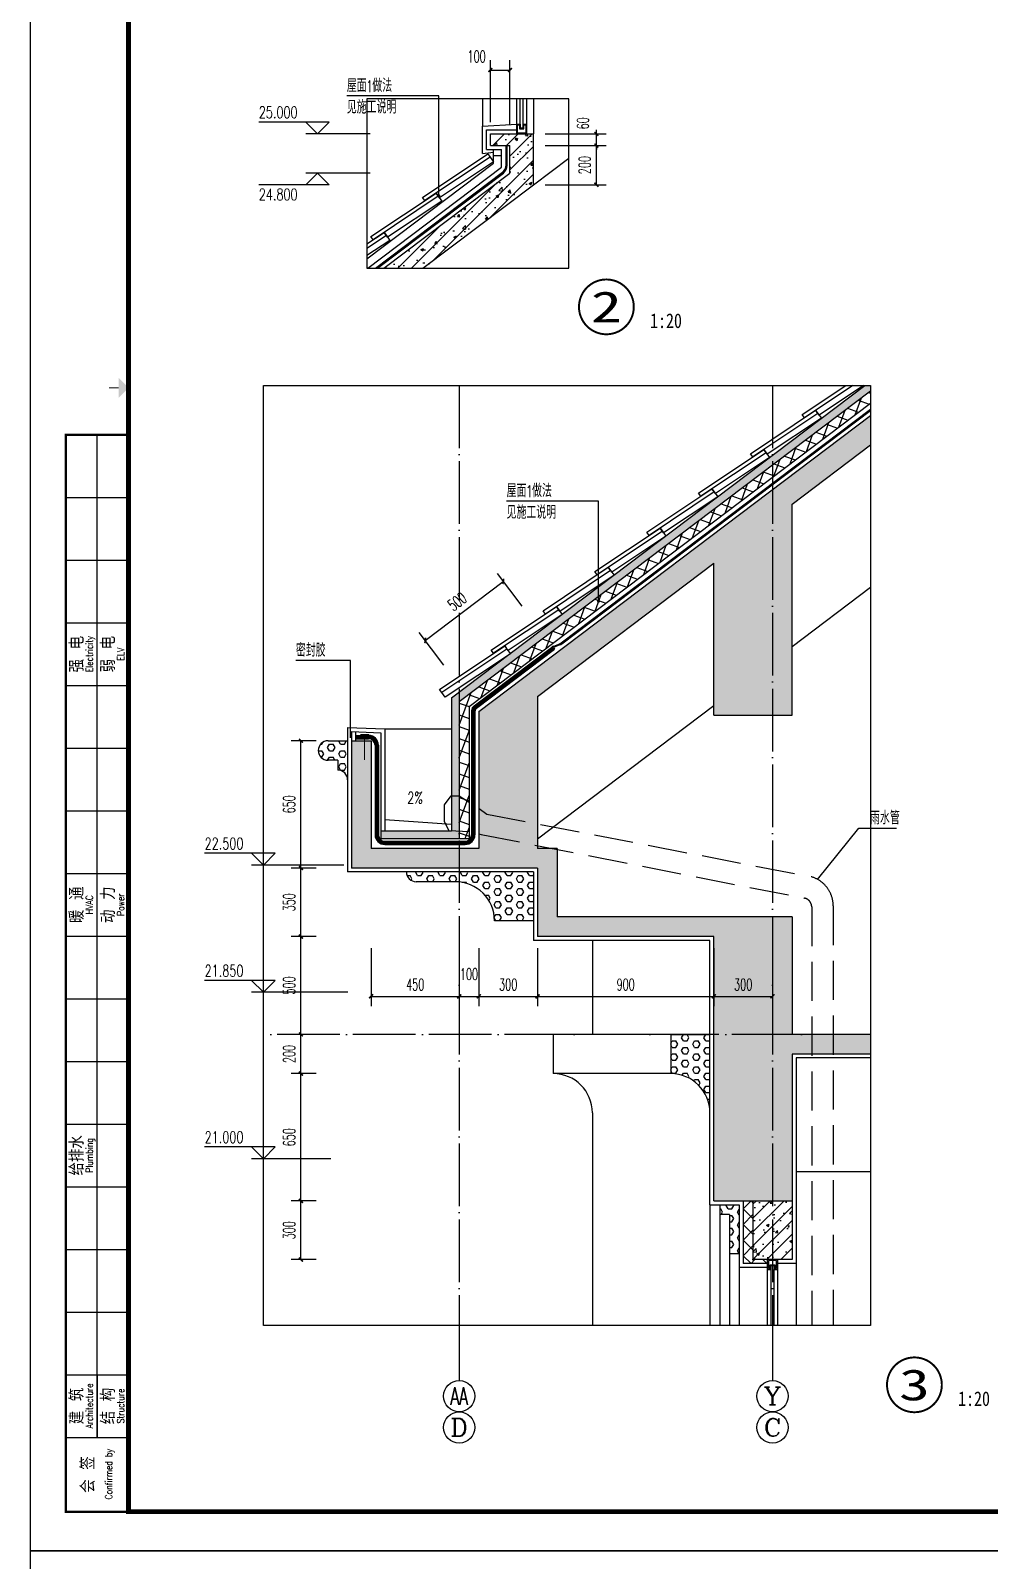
# Model space of a CAD drawing. Extents: x 0 to 125661, y -104936 to 8656.
# Drawn here: x 0 to 4896, y -11929 to -4116 of the extents above; entities that cross this region are included whole.
import ezdxf
from ezdxf.enums import TextEntityAlignment as Align

# ---------------------------------------------------------------- set-up
doc = ezdxf.new("R2010")
doc.units = 0
doc.header["$LTSCALE"] = 800
doc.header["$MEASUREMENT"] = 0
for name, pattern in [('DASH', [0.35, 0.25, -0.1]), ('DOTE', [2.42, 2, -0.2, 0.02, -0.2]), ('HIDDEN2', [0.1875, 0.125, -0.0625])]:
    doc.linetypes.add(name, pattern=pattern)
doc.layers.get('0').update_dxf_attribs({"linetype": 'CONTINUOUS'})
doc.layers.get('Defpoints').update_dxf_attribs({"color": 1, "linetype": 'CONTINUOUS'})
for name, color, linetype in [('A-卫生间', 173, 'CONTINUOUS'), ('A-立面看线', 117, 'CONTINUOUS'), ('A-装饰构件', 197, 'CONTINUOUS'), ('AXIS', 3, 'CONTINUOUS'), ('AXIS_TEXT', 7, 'CONTINUOUS'), ('DIM_ELEV', 3, 'CONTINUOUS'), ('DIM_IDEN', 3, 'CONTINUOUS'), ('DIM_LEAD', 3, 'CONTINUOUS'), ('DOTE', 28, 'CONTINUOUS'), ('PUB_DIM', 3, 'CONTINUOUS'), ('PUB_HATCH', 8, 'CONTINUOUS'), ('PUB_TEXT', 7, 'CONTINUOUS'), ('STAIR', 4, 'CONTINUOUS'), ('WALL', 50, 'CONTINUOUS'), ('WINDOW', 145, 'CONTINUOUS'), ('图框', 107, 'CONTINUOUS'), ('瓦', 36, 'CONTINUOUS'), ('看线1', 7, 'CONTINUOUS'), ('门窗', 4, 'CONTINUOUS'), ('防水', 249, 'CONTINUOUS'), ('面层', 123, 'CONTINUOUS')]:
    doc.layers.add(name, color=color, linetype=linetype)
doc.styles.add('_TCH_AXIS', font='COMPLEX', dxfattribs={"bigfont": 'GBCBIG'})
doc.styles.add('_TCH_DIM', font='SIMPLEX', dxfattribs={"bigfont": 'GBCBIG'})
doc.styles.add('COMPLEX', font='COMPLEX')
doc.styles.add('DIM_FONT', font='SIMPLEX.shx', dxfattribs={"width": 0.6})
doc.styles.add('ht', font='SIMHEI.TTF')
doc.styles.add('TKZ2_tjkts.shx', font='tjromant.shx', dxfattribs={"bigfont": 'tjkts.shx'})
doc.styles.add('房间名称', font='SIMHEI.TTF', dxfattribs={"width": 0.8})
doc.dimstyles.new('DIMN20', dxfattribs={"dimscale": 0.2, "dimtxt": 300, "dimasz": 100, "dimexe": 250, "dimexo": 300, "dimgap": 150, "dimtad": 1, "dimdec": 0, "dimzin": 0, "dimdsep": 46, "dimtxsty": 'DIM_FONT', "dimblk": 'ARCHTICK', "dimcen": 0.09, "dimclrt": 7, "dimazin": 2, "dimtfac": 1, "dimtdec": 0, "dimtix": 1, "dimtmove": 2, "dimatfit": 3, "dimfxl": 0, "dimtolj": 1, "dimtzin": 0, "dimarcsym": 0})

# ---------------------------------------------------------------- blocks, each defined once
blk = doc.blocks.new('TJAD_TK_A1')
for p, q in [((517.38, 385.45), (517.38, 641.45)), ((509.38, 625.45), (525.38, 625.45)), ((509.38, 609.45), (525.38, 609.45)), ((509.38, 593.45), (525.38, 593.45)), ((509.38, 577.45), (525.38, 577.45)), ((509.38, 561.45), (525.38, 561.45)), ((509.38, 545.45), (525.38, 545.45)), ((509.38, 529.45), (525.38, 529.45)), ((509.38, 513.45), (525.38, 513.45)), ((509.38, 497.45), (525.38, 497.45)), ((509.38, 481.45), (525.38, 481.45)), ((509.38, 465.45), (525.38, 465.45)), ((509.38, 449.45), (525.38, 449.45)), ((509.38, 433.45), (525.38, 433.45)), ((509.38, 417.45), (525.38, 417.45)), ((509.38, 401.45), (525.38, 401.45)), ((517.38, 401.45), (517.38, 385.45)), ((509.38, 385.45), (525.38, 385.45))]:
    blk.add_line(p, q)
at = {"layer": '图框'}
for p, q in [((1341.38, 950.45), (500.38, 950.45)), ((500.38, 356.45), (500.38, 950.45)), ((500.38, 356.45), (1341.38, 356.45))]:
    blk.add_line(p, q, dxfattribs=at)
at = {"layer": '图框', "const_width": 1.2}
blk.add_lwpolyline([(1331.38, 940.45), (525.38, 940.45), (525.38, 366.45), (1331.38, 366.45)], close=True, dxfattribs=at)
at = {"layer": '图框'}
for points, const_width in [([(522.88, 653.45), (520.38, 653.45)], 0.3), ([(525.38, 366.45), (509.38, 366.45), (509.38, 641.45), (525.38, 641.45)], 0.6)]:
    blk.add_lwpolyline(points, dxfattribs=dict(at, const_width=const_width))
blk.add_solid([(522.88, 650.95), (522.88, 655.95), (525.38, 653.45)], dxfattribs=at)
at = {"style": 'TKZ2_tjkts.shx'}
for s, p in [('强 电', (512.17, 585.45)), ('弱 电', (520.17, 585.45)), ('暖 通', (512.17, 521.45)), ('动 力', (520.17, 521.45)), ('给排水', (512.17, 457.45)), ('建 筑', (512.17, 393.45)), ('结 构', (520.17, 393.45)), ('会 签', (515, 375.95))]:
    blk.add_text(s, height=3.6, rotation=90, dxfattribs=at).set_placement(p, align=Align.MIDDLE_CENTER)
at = {"style": 'TKZ2_tjkts.shx', "width": 0.8}
for s, p in [('Electricity', (515.4, 585.45)), ('ELV', (523.4, 585.45)), ('HVAC', (515.4, 521.45)), ('Power', (523.4, 521.45)), ('Plumbing', (515.4, 457.45)), ('Architecture', (515.4, 393.45)), ('Structure', (523.4, 393.45)), ('Confirmed by', (520.33, 376.06))]:
    blk.add_text(s, height=1.8, rotation=90, dxfattribs=at).set_placement(p, align=Align.MIDDLE_CENTER)
blk = doc.blocks.new('_ArchTick')
at = {"color": 0, "linetype": 'ByBlock', "const_width": 0.4}
blk.add_lwpolyline([(-0.5, -0.5), (0.5, 0.5)], dxfattribs=at)
blk = doc.blocks.new('*D178')
at = {"layer": 'Defpoints', "color": 0}
for p in [(2447.7, -4316.8), (2347.7, -4642.9), (2447.7, -4642.9)]:
    blk.add_point(p, dxfattribs=at)
at = {"layer": 'PUB_DIM', "color": 0, "lineweight": -2}
for p, q in [((2347.7, -4582.9), (2347.7, -4266.8)), ((2447.7, -4582.9), (2447.7, -4266.8)), ((2347.7, -4316.8), (2447.7, -4316.8))]:
    blk.add_line(p, q, dxfattribs=at)
at = {"layer": 'PUB_DIM', "color": 0, "lineweight": -2, "xscale": 20, "yscale": 20, "zscale": 20, "rotation": 180}
blk.add_blockref('_ArchTick', (2347.7, -4316.8), dxfattribs=at)
at = {"layer": 'PUB_DIM', "color": 0, "lineweight": -2, "xscale": 20, "yscale": 20, "zscale": 20}
blk.add_blockref('_ArchTick', (2447.7, -4316.8), dxfattribs=at)
at = {"layer": 'PUB_DIM', "color": 7, "insert": (2277.7, -4247.8), "char_height": 60, "attachment_point": 5, "style": 'DIM_FONT'}
blk.add_mtext('\\A1;100', dxfattribs=at)
blk = doc.blocks.new('*D179')
at = {"layer": 'Defpoints', "color": 0}
for p in [(2567.7, -4642.9), (2889.3, -4642.9), (2567.7, -4702.9)]:
    blk.add_point(p, dxfattribs=at)
at = {"layer": 'PUB_DIM', "color": 0, "lineweight": -2}
for p, q in [((2627.7, -4642.9), (2939.3, -4642.9)), ((2889.3, -4642.9), (2889.3, -4622.9)), ((2889.3, -4702.9), (2889.3, -4642.9)), ((2627.7, -4702.9), (2939.3, -4702.9)), ((2889.3, -4702.9), (2889.3, -4722.9))]:
    blk.add_line(p, q, dxfattribs=at)
at = {"layer": 'PUB_DIM', "color": 0, "lineweight": -2, "xscale": 20, "yscale": 20, "zscale": 20}
for p, rotation in [((2889.3, -4642.9), 270), ((2889.3, -4702.9), 90)]:
    blk.add_blockref('_ArchTick', p, dxfattribs=dict(at, rotation=rotation))
at = {"layer": 'PUB_DIM', "color": 7, "insert": (2820.3, -4588.9), "char_height": 60, "attachment_point": 5, "rotation": 90, "style": 'DIM_FONT'}
blk.add_mtext('\\A1;60', dxfattribs=at)
blk = doc.blocks.new('*D180')
at = {"layer": 'Defpoints', "color": 0}
for p in [(2567.7, -4702.9), (2889.3, -4702.9), (2567.7, -4902.5)]:
    blk.add_point(p, dxfattribs=at)
at = {"layer": 'PUB_DIM', "color": 0, "lineweight": -2}
for p, q in [((2627.7, -4702.9), (2939.3, -4702.9)), ((2889.3, -4902.5), (2889.3, -4702.9)), ((2627.7, -4902.5), (2939.3, -4902.5))]:
    blk.add_line(p, q, dxfattribs=at)
at = {"layer": 'PUB_DIM', "color": 0, "lineweight": -2, "xscale": 20, "yscale": 20, "zscale": 20}
for p, rotation in [((2889.3, -4702.9), 90), ((2889.3, -4902.5), 270)]:
    blk.add_blockref('_ArchTick', p, dxfattribs=dict(at, rotation=rotation))
at = {"layer": 'PUB_DIM', "color": 7, "insert": (2829.3, -4802.7), "char_height": 60, "attachment_point": 5, "rotation": 90, "style": 'DIM_FONT'}
blk.add_mtext('\\A1;200', dxfattribs=at)
blk = doc.blocks.new('*D192')
at = {"layer": 'Defpoints', "color": 0}
for p in [(3488.8, -8742.3), (3788.8, -8742.3), (3788.8, -9047.7)]:
    blk.add_point(p, dxfattribs=at)
at = {"layer": 'PUB_DIM', "color": 0, "lineweight": -2}
for p, q in [((3488.8, -8802.3), (3488.8, -9097.7)), ((3788.8, -8802.3), (3788.8, -9097.7)), ((3488.8, -9047.7), (3788.8, -9047.7))]:
    blk.add_line(p, q, dxfattribs=at)
at = {"layer": 'PUB_DIM', "color": 0, "lineweight": -2, "xscale": 20, "yscale": 20, "zscale": 20, "rotation": 180}
blk.add_blockref('_ArchTick', (3488.8, -9047.7), dxfattribs=at)
at = {"layer": 'PUB_DIM', "color": 0, "lineweight": -2, "xscale": 20, "yscale": 20, "zscale": 20}
blk.add_blockref('_ArchTick', (3788.8, -9047.7), dxfattribs=at)
at = {"layer": 'PUB_DIM', "color": 7, "insert": (3638.8, -8987.7), "char_height": 60, "attachment_point": 5, "style": 'DIM_FONT'}
blk.add_mtext('\\A1;300', dxfattribs=at)
blk = doc.blocks.new('*D193')
at = {"layer": 'Defpoints', "color": 0}
for p in [(2588.8, -8742.3), (3488.8, -8742.3), (3488.8, -9047.7)]:
    blk.add_point(p, dxfattribs=at)
at = {"layer": 'PUB_DIM', "color": 0, "lineweight": -2}
for p, q in [((2588.8, -8802.3), (2588.8, -9097.7)), ((3488.8, -8802.3), (3488.8, -9097.7)), ((2588.8, -9047.7), (3488.8, -9047.7))]:
    blk.add_line(p, q, dxfattribs=at)
at = {"layer": 'PUB_DIM', "color": 0, "lineweight": -2, "xscale": 20, "yscale": 20, "zscale": 20, "rotation": 180}
blk.add_blockref('_ArchTick', (2588.8, -9047.7), dxfattribs=at)
at = {"layer": 'PUB_DIM', "color": 0, "lineweight": -2, "xscale": 20, "yscale": 20, "zscale": 20}
blk.add_blockref('_ArchTick', (3488.8, -9047.7), dxfattribs=at)
at = {"layer": 'PUB_DIM', "color": 7, "insert": (3038.8, -8987.7), "char_height": 60, "attachment_point": 5, "style": 'DIM_FONT'}
blk.add_mtext('\\A1;900', dxfattribs=at)
blk = doc.blocks.new('*D194')
at = {"layer": 'Defpoints', "color": 0}
for p in [(2288.8, -8742.3), (2588.8, -8742.3), (2588.8, -9047.7)]:
    blk.add_point(p, dxfattribs=at)
at = {"layer": 'PUB_DIM', "color": 0, "lineweight": -2}
for p, q in [((2288.8, -8802.3), (2288.8, -9097.7)), ((2588.8, -8802.3), (2588.8, -9097.7)), ((2288.8, -9047.7), (2588.8, -9047.7))]:
    blk.add_line(p, q, dxfattribs=at)
at = {"layer": 'PUB_DIM', "color": 0, "lineweight": -2, "xscale": 20, "yscale": 20, "zscale": 20, "rotation": 180}
blk.add_blockref('_ArchTick', (2288.8, -9047.7), dxfattribs=at)
at = {"layer": 'PUB_DIM', "color": 0, "lineweight": -2, "xscale": 20, "yscale": 20, "zscale": 20}
blk.add_blockref('_ArchTick', (2588.8, -9047.7), dxfattribs=at)
at = {"layer": 'PUB_DIM', "color": 7, "insert": (2438.8, -8987.7), "char_height": 60, "attachment_point": 5, "style": 'DIM_FONT'}
blk.add_mtext('\\A1;300', dxfattribs=at)
blk = doc.blocks.new('*D195')
at = {"layer": 'Defpoints', "color": 0}
for p in [(2188.8, -8742.3), (2288.8, -8742.3), (2288.8, -9047.7)]:
    blk.add_point(p, dxfattribs=at)
at = {"layer": 'PUB_DIM', "color": 0, "lineweight": -2}
for p, q in [((2188.8, -8802.3), (2188.8, -9097.7)), ((2288.8, -8802.3), (2288.8, -9097.7)), ((2188.8, -9047.7), (2288.8, -9047.7))]:
    blk.add_line(p, q, dxfattribs=at)
at = {"layer": 'PUB_DIM', "color": 0, "lineweight": -2, "xscale": 20, "yscale": 20, "zscale": 20, "rotation": 180}
blk.add_blockref('_ArchTick', (2188.8, -9047.7), dxfattribs=at)
at = {"layer": 'PUB_DIM', "color": 0, "lineweight": -2, "xscale": 20, "yscale": 20, "zscale": 20}
blk.add_blockref('_ArchTick', (2288.8, -9047.7), dxfattribs=at)
at = {"layer": 'PUB_DIM', "color": 7, "insert": (2238.8, -8934.2), "char_height": 60, "attachment_point": 5, "style": 'DIM_FONT'}
blk.add_mtext('\\A1;100', dxfattribs=at)
blk = doc.blocks.new('*D196')
at = {"layer": 'Defpoints', "color": 0}
for p in [(1738.8, -8742.3), (2188.8, -8742.3), (2188.8, -9047.7)]:
    blk.add_point(p, dxfattribs=at)
at = {"layer": 'PUB_DIM', "color": 0, "lineweight": -2}
for p, q in [((1738.8, -8802.3), (1738.8, -9097.7)), ((2188.8, -8802.3), (2188.8, -9097.7)), ((1738.8, -9047.7), (2188.8, -9047.7))]:
    blk.add_line(p, q, dxfattribs=at)
at = {"layer": 'PUB_DIM', "color": 0, "lineweight": -2, "xscale": 20, "yscale": 20, "zscale": 20, "rotation": 180}
blk.add_blockref('_ArchTick', (1738.8, -9047.7), dxfattribs=at)
at = {"layer": 'PUB_DIM', "color": 0, "lineweight": -2, "xscale": 20, "yscale": 20, "zscale": 20}
blk.add_blockref('_ArchTick', (2188.8, -9047.7), dxfattribs=at)
at = {"layer": 'PUB_DIM', "color": 7, "insert": (1963.8, -8987.7), "char_height": 60, "attachment_point": 5, "style": 'DIM_FONT'}
blk.add_mtext('\\A1;450', dxfattribs=at)
blk = doc.blocks.new('*D197')
at = {"layer": 'Defpoints', "color": 0}
for p in [(1380.4, -7742.3), (1518.8, -7742.3), (1518.8, -8392.3)]:
    blk.add_point(p, dxfattribs=at)
at = {"layer": 'PUB_DIM', "color": 0, "lineweight": -2}
for p, q in [((1458.8, -7742.3), (1330.4, -7742.3)), ((1380.4, -8392.3), (1380.4, -7742.3)), ((1458.8, -8392.3), (1330.4, -8392.3))]:
    blk.add_line(p, q, dxfattribs=at)
at = {"layer": 'PUB_DIM', "color": 0, "lineweight": -2, "xscale": 20, "yscale": 20, "zscale": 20}
for p, rotation in [((1380.4, -7742.3), 90), ((1380.4, -8392.3), 270)]:
    blk.add_blockref('_ArchTick', p, dxfattribs=dict(at, rotation=rotation))
at = {"layer": 'PUB_DIM', "color": 7, "insert": (1320.4, -8067.3), "char_height": 60, "attachment_point": 5, "rotation": 90, "style": 'DIM_FONT'}
blk.add_mtext('\\A1;650', dxfattribs=at)
blk = doc.blocks.new('*D198')
at = {"layer": 'Defpoints', "color": 0}
for p in [(1380.4, -8392.3), (1518.8, -8392.3), (1518.8, -8742.3)]:
    blk.add_point(p, dxfattribs=at)
at = {"layer": 'PUB_DIM', "color": 0, "lineweight": -2}
for p, q in [((1458.8, -8392.3), (1330.4, -8392.3)), ((1380.4, -8742.3), (1380.4, -8392.3)), ((1458.8, -8742.3), (1330.4, -8742.3))]:
    blk.add_line(p, q, dxfattribs=at)
at = {"layer": 'PUB_DIM', "color": 0, "lineweight": -2, "xscale": 20, "yscale": 20, "zscale": 20}
for p, rotation in [((1380.4, -8392.3), 90), ((1380.4, -8742.3), 270)]:
    blk.add_blockref('_ArchTick', p, dxfattribs=dict(at, rotation=rotation))
at = {"layer": 'PUB_DIM', "color": 7, "insert": (1320.4, -8567.3), "char_height": 60, "attachment_point": 5, "rotation": 90, "style": 'DIM_FONT'}
blk.add_mtext('\\A1;350', dxfattribs=at)
blk = doc.blocks.new('*D199')
at = {"layer": 'Defpoints', "color": 0}
for p in [(1380.4, -8742.3), (1518.8, -8742.3), (1518.8, -9242.3)]:
    blk.add_point(p, dxfattribs=at)
at = {"layer": 'PUB_DIM', "color": 0, "lineweight": -2}
for p, q in [((1458.8, -8742.3), (1330.4, -8742.3)), ((1380.4, -9242.3), (1380.4, -8742.3)), ((1458.8, -9242.3), (1330.4, -9242.3))]:
    blk.add_line(p, q, dxfattribs=at)
at = {"layer": 'PUB_DIM', "color": 0, "lineweight": -2, "xscale": 20, "yscale": 20, "zscale": 20}
for p, rotation in [((1380.4, -8742.3), 90), ((1380.4, -9242.3), 270)]:
    blk.add_blockref('_ArchTick', p, dxfattribs=dict(at, rotation=rotation))
at = {"layer": 'PUB_DIM', "color": 7, "insert": (1320.4, -8992.3), "char_height": 60, "attachment_point": 5, "rotation": 90, "style": 'DIM_FONT'}
blk.add_mtext('\\A1;500', dxfattribs=at)
blk = doc.blocks.new('*D200')
at = {"layer": 'Defpoints', "color": 0}
for p in [(1380.4, -9242.3), (1518.8, -9242.3), (1518.8, -9442.3)]:
    blk.add_point(p, dxfattribs=at)
at = {"layer": 'PUB_DIM', "color": 0, "lineweight": -2}
for p, q in [((1458.8, -9242.3), (1330.4, -9242.3)), ((1380.4, -9442.3), (1380.4, -9242.3)), ((1458.8, -9442.3), (1330.4, -9442.3))]:
    blk.add_line(p, q, dxfattribs=at)
at = {"layer": 'PUB_DIM', "color": 0, "lineweight": -2, "xscale": 20, "yscale": 20, "zscale": 20}
for p, rotation in [((1380.4, -9242.3), 90), ((1380.4, -9442.3), 270)]:
    blk.add_blockref('_ArchTick', p, dxfattribs=dict(at, rotation=rotation))
at = {"layer": 'PUB_DIM', "color": 7, "insert": (1320.4, -9342.3), "char_height": 60, "attachment_point": 5, "rotation": 90, "style": 'DIM_FONT'}
blk.add_mtext('\\A1;200', dxfattribs=at)
blk = doc.blocks.new('*D201')
at = {"layer": 'Defpoints', "color": 0}
for p in [(1380.4, -9442.3), (1518.8, -9442.3), (1518.8, -10092.3)]:
    blk.add_point(p, dxfattribs=at)
at = {"layer": 'PUB_DIM', "color": 0, "lineweight": -2}
for p, q in [((1458.8, -9442.3), (1330.4, -9442.3)), ((1380.4, -10092.3), (1380.4, -9442.3)), ((1458.8, -10092.3), (1330.4, -10092.3))]:
    blk.add_line(p, q, dxfattribs=at)
at = {"layer": 'PUB_DIM', "color": 0, "lineweight": -2, "xscale": 20, "yscale": 20, "zscale": 20}
for p, rotation in [((1380.4, -9442.3), 90), ((1380.4, -10092.3), 270)]:
    blk.add_blockref('_ArchTick', p, dxfattribs=dict(at, rotation=rotation))
at = {"layer": 'PUB_DIM', "color": 7, "insert": (1320.4, -9767.3), "char_height": 60, "attachment_point": 5, "rotation": 90, "style": 'DIM_FONT'}
blk.add_mtext('\\A1;650', dxfattribs=at)
blk = doc.blocks.new('*D202')
at = {"layer": 'Defpoints', "color": 0}
for p in [(1380.4, -10092.3), (1518.8, -10092.3), (1518.8, -10392.3)]:
    blk.add_point(p, dxfattribs=at)
at = {"layer": 'PUB_DIM', "color": 0, "lineweight": -2}
for p, q in [((1458.8, -10092.3), (1330.4, -10092.3)), ((1380.4, -10392.3), (1380.4, -10092.3)), ((1458.8, -10392.3), (1330.4, -10392.3))]:
    blk.add_line(p, q, dxfattribs=at)
at = {"layer": 'PUB_DIM', "color": 0, "lineweight": -2, "xscale": 20, "yscale": 20, "zscale": 20}
for p, rotation in [((1380.4, -10092.3), 90), ((1380.4, -10392.3), 270)]:
    blk.add_blockref('_ArchTick', p, dxfattribs=dict(at, rotation=rotation))
at = {"layer": 'PUB_DIM', "color": 7, "insert": (1320.4, -10242.3), "char_height": 60, "attachment_point": 5, "rotation": 90, "style": 'DIM_FONT'}
blk.add_mtext('\\A1;300', dxfattribs=at)
blk = doc.blocks.new('*D211')
at = {"layer": 'Defpoints', "color": 0}
for p in [(2414, -6928.7), (2546.1, -7103.4), (2147.1, -7404.9)]:
    blk.add_point(p, dxfattribs=at)
at = {"layer": 'PUB_DIM', "color": 0, "lineweight": -2}
for p, q in [((2015.1, -7230.1), (2414, -6928.7)), ((2509.9, -7055.6), (2383.9, -6888.8)), ((2110.9, -7357), (1984.9, -7190.2))]:
    blk.add_line(p, q, dxfattribs=at)
at = {"layer": 'PUB_DIM', "color": 0, "lineweight": -2, "xscale": 20, "yscale": 20, "zscale": 20}
for p, rotation in [((2414, -6928.7), 37.07307331730978), ((2015.1, -7230.1), 217.0730733173098)]:
    blk.add_blockref('_ArchTick', p, dxfattribs=dict(at, rotation=rotation))
at = {"layer": 'PUB_DIM', "color": 7, "insert": (2178.4, -7031.5), "char_height": 60, "attachment_point": 5, "rotation": 37.07307, "style": 'DIM_FONT'}
blk.add_mtext('\\A1;500', dxfattribs=at)
blk = doc.blocks.new('_AXISO')
blk.add_circle((0, 0), 0.5)
at = {"layer": 'AXIS_TEXT', "style": 'COMPLEX', "width": 1.041667}
blk.add_attdef('A', text='', height=0.56, dxfattribs=at).set_placement((-0.25, -0.28), (0.25, -0.28), align=Align.FIT)

msp = doc.modelspace()

# ---------------------------------------------------------------- hatches: boundary and pattern name
at = {"layer": 'PUB_HATCH'}
h = msp.add_hatch(dxfattribs=at)
h.set_pattern_fill('钢筋混凝土', color=256, scale=20, style=0)
h.set_pattern_definition([(45, (1804.454, -5328.84), (-35.3553, 35.3553), []), (50, (1804.45, -5328.84), (143.452, -12.55), [15, -165]), (355, (1804.45, -5328.84), (-27.75, 150.438), [12, -132]), (100.451, (1816.41, -5329.89), (115.702, 137.888), [12.748, -140.228]), (46.184, (1804.45, -5288.84), (213.448, -33.104), [22.5, -247.5]), (96.636, (1822.24, -5291.6), (186.933, 194.824), [19.122, -210.343]), (351.184, (1804.45, -5288.84), (186.93, 194.824), [18, -198]), (21, (1824.45, -5298.84), (119.381, -80.524), [15, -165]), (326, (1824.45, -5298.84), (48.663, 145.03), [12, -132]), (71.451, (1834.4, -5305.55), (168.045, 64.506), [12.748, -140.228]), (37.5, (1804.454, -5328.84), (2.432, 66.5788), [0, -130.4, 0, -134, 0, -132.5]), (7.5, (1804.454, -5328.84), (52.614, 78.8823), [0, -76.4, 0, -127.4, 0, -50.5]), (327.5, (1759.854, -5328.84), (106.7645, -4.511), [0, -50, 0, -156, 0, -207]), (317.5, (1739.85, -5328.84), (116.637, 20.021), [0, -65, 0, -103.6, 0, -147])])
h.paths.add_polyline_path([(2567.7, -4642.9), (2347.7, -4642.9), (2347.7, -4702.9), (2447.7, -4702.9), (2447.7, -4842.8), (1804.5, -5328.8), (2003.5, -5328.8), (2567.7, -4902.5)])
h = msp.add_hatch(dxfattribs=at)
h.set_pattern_fill('钢筋混凝土', color=256, scale=20, style=0)
h.set_pattern_definition([(45, (1788.773, -8242.34), (-35.35534, 35.35534), []), (50, (1788.77, -8242.34), (143.452, -12.5504), [15, -165]), (355, (1788.77, -8242.34), (-27.75, 150.4384), [12, -132]), (100.4514, (1800.73, -8243.38), (115.702, 137.888), [12.748, -140.2284]), (46.184, (1788.77, -8202.34), (213.448, -33.104), [22.5, -247.5]), (96.6356, (1806.56, -8205.1), (186.933, 194.824), [19.122, -210.343]), (351.184, (1788.77, -8202.34), (186.932, 194.824), [18, -198]), (21, (1808.77, -8212.34), (119.3814, -80.5238), [15, -165]), (326, (1808.77, -8212.34), (48.663, 145.03), [12, -132]), (71.4514, (1818.72, -8219.05), (168.0445, 64.506), [12.748, -140.2284]), (37.5, (1788.773, -8242.34), (2.432, 66.5788), [0, -130.4, 0, -134, 0, -132.5]), (7.5, (1788.77, -8242.34), (52.6139, 78.8823), [0, -76.4, 0, -127.4, 0, -50.5]), (327.5, (1744.173, -8242.34), (106.7645, -4.511), [0, -50, 0, -156, 0, -207]), (317.5, (1724.17, -8242.34), (116.6372, 20.021), [0, -65, 0, -103.6, 0, -147])])
h.paths.add_polyline_path([(4288.8, -5955.9), (4288.8, -5927.8), (4259.5, -5927.8), (3773, -6295.4), (3773.3, -6295.8), (3766.9, -6300.1), (3508.1, -6495.6), (3508.6, -6496.3), (3495.8, -6504.9), (3243.2, -6695.8), (3243.9, -6696.9), (3224.8, -6709.6), (2978.2, -6895.9), (2979.3, -6897.4), (2953.7, -6914.4), (2713.3, -7096.1), (2714.6, -7098), (2682.7, -7119.2), (2448.4, -7296.3), (2449.9, -7298.5), (2411.7, -7324), (2148.8, -7522.6), (2148.8, -8202.3), (1788.8, -8202.3), (1788.8, -8242.3), (2188.8, -8242.3), (2188.8, -7542.6)])
h = msp.add_hatch(dxfattribs=at)
h.set_pattern_fill('多孔材料', color=256, scale=20, angle=25, style=0)
h.set_pattern_definition([(70, (2225.02, -8225.433), (-53.1571, 19.3476), []), (160, (2225.02, -8225.433), (-19.3476, -53.1571), [])])
h.paths.add_polyline_path([(4288.8, -6018.6), (4288.8, -5955.9), (2188.8, -7542.6), (2188.8, -8242.3), (2238.8, -8242.3), (2238.8, -7567.4)])
h = msp.add_hatch(dxfattribs=at)
h.set_pattern_fill('钢筋混凝土', color=256, scale=20, style=0)
h.set_pattern_definition([(45, (1638.773, -10092.34), (-35.35534, 35.35534), []), (50, (1638.77, -10092.34), (143.452, -12.5504), [15, -165]), (355, (1638.77, -10092.34), (-27.7503, 150.4384), [12, -132]), (100.4514, (1650.73, -10093.38), (115.702, 137.888), [12.748, -140.2284]), (46.184, (1638.77, -10052.34), (213.448, -33.104), [22.5, -247.5]), (96.6356, (1656.56, -10055.1), (186.9325, 194.824), [19.122, -210.343]), (351.184, (1638.77, -10052.34), (186.932, 194.824), [18, -198]), (21, (1658.77, -10062.34), (119.3814, -80.5238), [15, -165]), (326, (1658.77, -10062.34), (48.663, 145.03), [12, -132]), (71.4514, (1668.72, -10069.05), (168.0445, 64.506), [12.748, -140.2284]), (37.5, (1638.773, -10092.34), (2.43197, 66.57877), [0, -130.4, 0, -134, 0, -132.5]), (7.5, (1638.77, -10092.34), (52.6139, 78.8823), [0, -76.4, 0, -127.4, 0, -50.5]), (327.5, (1594.173, -10092.34), (106.7645, -4.511), [0, -50, 0, -156, 0, -207]), (317.5, (1574.17, -10092.34), (116.6372, 20.021), [0, -65, 0, -103.6, 0, -147])])
h.paths.add_polyline_path([(3888.8, -6533.8), (4288.8, -6231.6), (4288.8, -6081.2), (2288.8, -7592.3), (2288.8, -8292.3), (1738.8, -8292.3), (1738.8, -7742.3), (1638.8, -7742.3), (1638.8, -8392.3), (2588.8, -8392.3), (2588.8, -8742.3), (3488.8, -8742.3), (3488.8, -10092.3), (3888.8, -10092.3), (3888.8, -9342.3), (4288.8, -9342.3), (4288.8, -9242.3), (3888.8, -9242.3), (3888.8, -8642.3), (2688.8, -8642.3), (2688.8, -8292.3), (2588.8, -8292.3), (2588.8, -7516.1), (3488.8, -6836.1), (3488.8, -7611), (3888.8, -7611)])
h = msp.add_hatch(dxfattribs=at)
h.set_pattern_fill('HEX', color=256, scale=20, style=0)
h.set_pattern_definition([(0, (1468.787, -7892.34), (0, 32.9956), [19.05, -38.1]), (120, (1468.787, -7892.34), (-28.575, -16.498), [19.05, -38.1]), (60, (1487.837, -7892.34), (-28.575, 16.498), [19.05, -38.1])])
h.paths.add_polyline_path([(1618.8, -7742.3), (1518.8, -7742.3, 1.000008), (1518.8, -7842.3), (1568.8, -7842.3), (1568.8, -7892.3, -0.407346), (1618.8, -7941.2)])
h = msp.add_hatch(dxfattribs=at)
h.set_pattern_fill('HEX', color=256, scale=20, style=0)
h.set_pattern_definition([(0, (1918.767, -8662.338), (0, 32.9956), [19.05, -38.1]), (120, (1918.767, -8662.338), (-28.575, -16.4978), [19.05, -38.1]), (60, (1937.817, -8662.338), (-28.575, 16.4978), [19.05, -38.1])])
h.paths.add_polyline_path([(2568.8, -8412.3), (1918.8, -8412.3, 0.414214), (1968.8, -8462.3), (2168.8, -8462.3, -0.414214), (2368.8, -8662.3), (2568.8, -8662.3)])
h = msp.add_hatch(dxfattribs=at)
h.set_pattern_fill('HEX', color=256, scale=20, style=0)
h.set_pattern_definition([(0, (13048.918, -11914.964), (0, 32.99556), [19.05, -38.1]), (120, (13048.918, -11914.964), (-28.57499, -16.49778), [19.05, -38.1]), (60, (13067.968, -11914.964), (-28.57499, 16.49778), [19.05, -38.1])])
h.paths.add_polyline_path([(3618.8, -10112.3), (3518.8, -10112.3), (3518.8, -10162.3), (3568.8, -10162.3), (3568.8, -10362.3), (3618.8, -10362.3)])
h.paths.add_polyline_path([(3468.8, -9242.3), (3268.8, -9242.3), (3268.8, -9442.3, -0.414214), (3468.8, -9642.3)])
h = msp.add_hatch(dxfattribs=at)
h.set_pattern_fill('多孔材料', color=256, scale=20, style=0)
h.set_pattern_definition([(45, (3678.773, -10412.34), (-40, 40), []), (135, (3678.773, -10412.34), (-40, -40), [])])
h.paths.add_polyline_path([(3688.8, -10092.3), (3638.8, -10092.3), (3638.8, -10412.3), (3763.8, -10412.3), (3763.8, -10392.3), (3688.8, -10392.3)])
h = msp.add_hatch(dxfattribs=at)
h.set_pattern_fill('钢筋混凝土', color=256, scale=20, style=0)
h.set_pattern_definition([(45, (3688.773, -10392.34), (-35.355, 35.355), []), (50, (3688.77, -10392.34), (143.452, -12.55), [15, -165]), (355, (3688.77, -10392.34), (-27.75, 150.44), [12, -132]), (100.45, (3700.73, -10393.38), (115.7, 137.89), [12.75, -140.23]), (46.184, (3688.77, -10352.34), (213.45, -33.1), [22.5, -247.5]), (96.636, (3706.56, -10355.1), (186.93, 194.82), [19.12, -210.34]), (351.184, (3688.77, -10352.34), (186.93, 194.82), [18, -198]), (21, (3708.77, -10362.34), (119.38, -80.524), [15, -165]), (326, (3708.77, -10362.34), (48.66, 145.03), [12, -132]), (71.45, (3718.72, -10369.05), (168.045, 64.506), [12.75, -140.23]), (37.5, (3688.773, -10392.34), (2.432, 66.579), [0, -130.4, 0, -134, 0, -132.5]), (7.5, (3688.77, -10392.34), (52.614, 78.882), [0, -76.4, 0, -127.4, 0, -50.5]), (327.5, (3644.173, -10392.34), (106.7645, -4.511), [0, -50, 0, -156, 0, -207]), (317.5, (3624.17, -10392.34), (116.637, 20.02), [0, -65, 0, -103.6, 0, -147])])
h.paths.add_polyline_path([(3888.8, -10092.3), (3688.8, -10092.3), (3688.8, -10392.3), (3888.8, -10392.3)])

# ---------------------------------------------------------------- linework, layer by layer
at = {"layer": 'A-卫生间'}
for p, q in [((2567.7, -4902.5), (2747.8, -4766.5)), ((3888.8, -7260.8), (4288.8, -6958.6)), ((2588.8, -8243), (3488.8, -7563)), ((3908.8, -9942.3), (4288.8, -9942.3))]:
    msp.add_line(p, q, dxfattribs=at)
at = {"layer": 'A-立面看线'}
for p, q in [((2307.7, -4463.4), (2307.7, -4602.9)), ((2447.7, -4594.9), (2447.7, -4463.4)), ((2567.7, -4463.4), (2567.7, -4642.9)), ((2868.8, -8762.3), (2868.8, -9242.3)), ((3268.8, -9242.3), (2668.8, -9242.3)), ((2668.8, -9242.3), (2668.8, -9442.3)), ((3268.8, -9442.3), (2668.8, -9442.3)), ((2868.8, -9642.3), (2868.8, -10729.5))]:
    msp.add_line(p, q, dxfattribs=at)
msp.add_arc((2668.8, -9642.3), 200, 0, 90, dxfattribs=at)
at = {"layer": 'A-装饰构件'}
for p, q in [((3468.8, -10112.3), (3468.8, -10729.5)), ((3518.8, -10162.3), (3518.8, -10729.5)), ((3568.8, -10362.3), (3568.8, -10729.5)), ((3618.8, -10432.3), (3618.8, -10729.5))]:
    msp.add_line(p, q, dxfattribs=at)
at = {"layer": 'AXIS'}
for p, q in [((2188.8, -10729.5), (2188.8, -11009.5)), ((3788.8, -10729.5), (3788.8, -11009.5)), ((2188.8, -11169.5), (2188.8, -11169.5)), ((3788.8, -11169.5), (3788.8, -11169.5))]:
    msp.add_line(p, q, dxfattribs=at)
at = {"layer": 'Defpoints'}
for points in [[(1717.7, -5328.8), (2747.8, -5328.8), (2747.8, -4463.4), (1717.7, -4463.4)], [(4288.8, -10729.5), (1188.8, -10729.5), (1188.8, -5927.8), (4288.8, -5927.8)]]:
    msp.add_lwpolyline(points, close=True, dxfattribs=at)
at = {"layer": 'DIM_ELEV'}
for p, q in [((1525.4, -4582.9), (1165.4, -4582.9)), ((1465.4, -4642.9), (1405.4, -4582.9)), ((1465.4, -4642.9), (1525.4, -4582.9)), ((1734.6, -4642.9), (1405.4, -4642.9)), ((1465.4, -4842.8), (1405.4, -4902.8)), ((1734.6, -4842.8), (1405.4, -4842.8)), ((1465.4, -4842.8), (1525.4, -4902.8)), ((1525.4, -4902.8), (1165.4, -4902.8)), ((1248.8, -8317), (888.8, -8317)), ((1188.8, -8377), (1128.8, -8317)), ((1188.8, -8377), (1248.8, -8317)), ((1599.8, -8377), (1128.8, -8377)), ((1248.8, -8967), (888.8, -8967)), ((1188.8, -9027), (1128.8, -8967)), ((1188.8, -9027), (1248.8, -8967)), ((1619.8, -9027), (1128.8, -9027)), ((1248.8, -9817), (888.8, -9817)), ((1188.8, -9877), (1128.8, -9817)), ((1188.8, -9877), (1248.8, -9817)), ((1533.2, -9877), (1128.8, -9877))]:
    msp.add_line(p, q, dxfattribs=at)
msp.add_lwpolyline([(1848.4, -8093.4, 0, 0, 0), (2022.4, -8104.2, 16, 0, 0), (2082.3, -8107.8, 0, 0, 0)], format="xyseb", dxfattribs=at)
at = {"layer": 'DIM_IDEN', "color": 0, "const_width": 10}
for points in [[(3080.3, -5526.5, 1), (2800.3, -5526.5, 1)], [(4653.3, -11031.8, 1), (4373.3, -11031.8, 1)]]:
    msp.add_lwpolyline(points, format="xyb", close=True, dxfattribs=at)
at = {"layer": 'DIM_LEAD'}
for p, q in [((2084.8, -4449.3), (1614.7, -4449.3)), ((2084.6, -4959.7), (2084.8, -4449.3)), ((2900.6, -6518.8), (2430.5, -6518.8)), ((2900.4, -7029.2), (2900.6, -6518.8)), ((1633.9, -7332.9), (1354.9, -7332.9)), ((1633.9, -7728.2), (1633.9, -7332.9)), ((4018.7, -8450.5), (4229.7, -8189.5)), ((4229.7, -8189.5), (4422, -8189.5))]:
    msp.add_line(p, q, dxfattribs=at)
at = {"layer": 'DIM_LEAD', "const_width": 8}
for points in [[(2084.6, -4963.7, 1), (2084.6, -4955.7, 1)], [(2900.4, -7033.2, 1), (2900.4, -7025.2, 1)]]:
    msp.add_lwpolyline(points, format="xyb", close=True, dxfattribs=at)
at = {"layer": 'DOTE', "linetype": 'DOTE', "ltscale": 0.2}
for p, q in [((2188.8, -5927.8), (2188.8, -10729.5)), ((3788.8, -5927.8), (3788.8, -10729.5)), ((4288.8, -9242.3), (1188.8, -9242.3))]:
    msp.add_line(p, q, dxfattribs=at)
at = {"layer": 'STAIR', "linetype": 'DASH'}
msp.add_lwpolyline([(2238.8, -8207.5), (2137.5, -8202.3), (2113.8, -8157.1), (2114.3, -8069.8), (2147, -8023.8), (2189.1, -8023.5), (2238.8, -8055.2)], dxfattribs=at)
for points in [[(2291.1, -8088.9), (2329.6, -8117), (3973.1, -8434, -0.359439), (4098.8, -8586.2), (4098.8, -10729.5)], [(2288.8, -8217.9), (2300, -8220.8), (3951.7, -8546.2, -0.358327), (3988.8, -8591.3), (3988.8, -10729.5)]]:
    msp.add_lwpolyline(points, format="xyb", dxfattribs=at)
at = {"layer": 'WALL'}
for p, q in [((2347.7, -4702.9), (2347.7, -4642.9)), ((2347.7, -4642.9), (2567.7, -4642.9)), ((2567.7, -4902.5), (2567.7, -4642.9)), ((2347.7, -4702.9), (2447.7, -4702.9)), ((2447.7, -4842.8), (2447.7, -4702.9)), ((1804.5, -5328.8), (2447.7, -4842.8)), ((1804.5, -5328.8), (2447.7, -4842.8)), ((2003.5, -5328.8), (2567.7, -4902.5)), ((2288.8, -7592.3), (4288.8, -6081.2)), ((3888.8, -6533.8), (4288.8, -6231.6)), ((3888.8, -7611), (3888.8, -6533.8)), ((2588.8, -7516.1), (3488.8, -6836.1)), ((3488.8, -7611), (3488.8, -6836.1)), ((2588.8, -7516.1), (2588.8, -8292.3)), ((2288.8, -7592.3), (2288.8, -8292.3)), ((3488.8, -7611), (3888.8, -7611)), ((1638.8, -7742.3), (1638.8, -8392.3)), ((1638.8, -7742.3), (1738.8, -7742.3)), ((1738.8, -7742.3), (1738.8, -8292.3)), ((2288.8, -8292.3), (1738.8, -8292.3)), ((2688.8, -8292.3), (2588.8, -8292.3)), ((2688.8, -8292.3), (2688.8, -8642.3)), ((2588.8, -8392.3), (1638.8, -8392.3)), ((2588.8, -8392.3), (2588.8, -8742.3)), ((3888.8, -8642.3), (2688.8, -8642.3)), ((3888.8, -8642.3), (3888.8, -9242.3)), ((3488.8, -8742.3), (2588.8, -8742.3)), ((3488.8, -10092.3), (3488.8, -8742.3)), ((4288.8, -9242.3), (3888.8, -9242.3)), ((3888.8, -9342.3), (3888.8, -10392.3)), ((4288.8, -9342.3), (3888.8, -9342.3)), ((3488.8, -10092.3), (3888.8, -10092.3)), ((3688.8, -10092.3), (3688.8, -10392.3)), ((3618.8, -10362.3), (3618.8, -10392.3)), ((3888.8, -10392.3), (3688.8, -10392.3))]:
    msp.add_line(p, q, dxfattribs=at)
at = {"layer": 'WINDOW'}
for p, q in [((2482.7, -4642.9), (2482.7, -4463.4)), ((2532.7, -4463.4), (2532.7, -4642.9)), ((2482.7, -4592.9), (2500.2, -4592.9)), ((2486.7, -4596.9), (2496.2, -4596.9)), ((2486.7, -4638.9), (2486.7, -4596.9)), ((2496.2, -4596.9), (2496.2, -4616.9)), ((2500.2, -4592.9), (2500.2, -4612.9)), ((2515.2, -4592.9), (2532.7, -4592.9)), ((2515.2, -4612.9), (2515.2, -4592.9)), ((2519.2, -4596.9), (2528.7, -4596.9)), ((2519.2, -4616.9), (2519.2, -4596.9)), ((2528.7, -4596.9), (2528.7, -4638.9)), ((2532.7, -4642.9), (2482.7, -4642.9)), ((2528.7, -4638.9), (2486.7, -4638.9)), ((2496.2, -4616.9), (2519.2, -4616.9)), ((2500.2, -4612.9), (2515.2, -4612.9)), ((3813.8, -10392.3), (3763.8, -10392.3)), ((3763.8, -10729.5), (3763.8, -10392.3)), ((3763.8, -10442.3), (3781.3, -10442.3)), ((3767.8, -10396.3), (3767.8, -10438.3)), ((3809.8, -10396.3), (3767.8, -10396.3)), ((3767.8, -10438.3), (3777.3, -10438.3)), ((3777.3, -10418.3), (3800.3, -10418.3)), ((3777.3, -10438.3), (3777.3, -10418.3)), ((3781.3, -10422.3), (3796.3, -10422.3)), ((3781.3, -10442.3), (3781.3, -10422.3)), ((3796.3, -10422.3), (3796.3, -10442.3)), ((3796.3, -10442.3), (3813.8, -10442.3)), ((3800.3, -10418.3), (3800.3, -10438.3)), ((3800.3, -10438.3), (3809.8, -10438.3)), ((3809.8, -10438.3), (3809.8, -10396.3)), ((3813.8, -10392.3), (3813.8, -10729.5))]:
    msp.add_line(p, q, dxfattribs=at)
at = {"layer": '瓦'}
for points in [[(2334.8, -4745.1), (2346.5, -4761.4), (2013.4, -4983.5), (2001.7, -4967.2), (2334.8, -4745.1)], [(2346.5, -4761.4), (2363.9, -4785.8), (2087.6, -4970), (2070.2, -4945.6)], [(2070.2, -4945.6), (2081.8, -4961.9), (1748.7, -5184), (1737.1, -5167.8), (2070.2, -4945.6)], [(2081.8, -4961.9), (2099.3, -4986.3), (1823, -5170.6), (1805.5, -5146.2)], [(1805.5, -5146.2), (1817.1, -5162.4), (1717.7, -5228.7)], [(1717.7, -5204.7), (1805.5, -5146.2)], [(1817.1, -5162.4), (1834.6, -5186.8), (1717.7, -5264.8)], [(4198.9, -5927.8), (3952, -6092.5), (3940.4, -6076.2), (4162.9, -5927.8)], [(4253, -5927.8), (4026.3, -6079), (4008.8, -6054.6)], [(4008.8, -6054.6), (4020.5, -6070.9), (3687.4, -6293), (3675.7, -6276.8), (4008.8, -6054.6)], [(4020.5, -6070.9), (4037.9, -6095.3), (3761.6, -6279.5), (3744.2, -6255.1)], [(3744.2, -6255.1), (3755.8, -6271.4), (3422.7, -6493.6), (3411.1, -6477.3), (3744.2, -6255.1)], [(3755.8, -6271.4), (3773.3, -6295.8), (3497, -6480.1), (3479.5, -6455.7)], [(3479.5, -6455.7), (3491.2, -6471.9), (3158.1, -6694.1), (3146.4, -6677.8), (3479.5, -6455.7)], [(3491.2, -6471.9), (3508.6, -6496.3), (3232.3, -6680.6), (3214.9, -6656.2)], [(3214.9, -6656.2), (3226.5, -6672.5), (2893.4, -6894.6), (2881.7, -6878.4), (3214.9, -6656.2)], [(3226.5, -6672.5), (3243.9, -6696.9), (2967.6, -6881.1), (2950.2, -6856.7)], [(2950.2, -6856.7), (2961.8, -6873), (2628.7, -7095.2), (2617.1, -7078.9), (2950.2, -6856.7)], [(2961.8, -6873), (2979.3, -6897.4), (2703, -7081.7), (2685.5, -7057.3)], [(2685.5, -7057.3), (2697.2, -7073.6), (2364.1, -7295.7), (2352.4, -7279.4), (2685.5, -7057.3)], [(2697.2, -7073.6), (2714.6, -7098), (2438.3, -7282.2), (2420.9, -7257.8)], [(2420.9, -7257.8), (2432.5, -7274.1), (2099.4, -7496.2), (2087.8, -7480), (2420.9, -7257.8)], [(2432.5, -7274.1), (2449.9, -7298.5), (2116.8, -7520.6), (2099.4, -7496.2)]]:
    msp.add_lwpolyline(points, dxfattribs=at)
at = {"layer": '看线1'}
for p, q in [((1518.8, -7742.3), (1618.8, -7742.3)), ((1568.8, -7842.3), (1518.8, -7842.3)), ((1568.8, -7842.3), (1568.8, -7892.3)), ((2168.8, -8462.3), (1968.8, -8462.3)), ((2568.8, -8662.3), (2368.8, -8662.3)), ((3268.8, -9242.3), (3268.8, -9442.3)), ((3268.8, -9242.3), (3468.8, -9242.3)), ((3518.8, -10112.3), (3518.8, -10162.3)), ((3568.8, -10162.3), (3518.8, -10162.3)), ((3568.8, -10162.3), (3568.8, -10362.3)), ((3618.8, -10362.3), (3568.8, -10362.3))]:
    msp.add_line(p, q, dxfattribs=at)
for centre, radius, start, end in [((1518.8, -7792.3), 50, 90, 270), ((1568.8, -7942.3), 50, 0, 90.00027), ((1968.8, -8412.3), 50, 180, 270), ((2168.8, -8662.3), 200, 0, 90), ((3268.8, -9642.3), 200, 0, 90)]:
    msp.add_arc(centre, radius, start, end, dxfattribs=at)
at = {"layer": '门窗'}
for p, q in [((2500.2, -4592.9), (2500.2, -4463.4)), ((2515.2, -4612.9), (2515.2, -4463.4)), ((3781.3, -10729.5), (3781.3, -10442.3)), ((3796.3, -10729.5), (3796.3, -10442.3))]:
    msp.add_line(p, q, dxfattribs=at)
at = {"layer": '防水', "linetype": 'HIDDEN2', "const_width": 6}
for points in [[(1766.3, -5328.8), (2411.1, -4841.7, 0.235132), (2430.9, -4801.8), (2430.9, -4702.9)], [(2661.8, -7267.9, -0.067192), (2674.2, -7260.9), (2700.2, -7250.6, 0.067192), (2711.1, -7244.4), (4287, -6053.8)], [(2661.8, -7267.9), (2268.8, -7564.8, 0.192309), (2254.8, -7591.3), (2254.8, -8222.3, -0.414214), (2218.8, -8258.3), (1808.8, -8258.3, -0.414214), (1772.8, -8222.3), (1772.8, -7765.3, 0.414214), (1725.8, -7718.3), (1658.8, -7718.3)], [(2673.8, -7272.6), (2275.7, -7573.4, 0.185002), (2265.8, -7591.9), (2265.8, -8222.3, -0.414214), (2218.8, -8269.3), (1808.8, -8269.3, -0.414214), (1761.8, -8222.3), (1761.8, -7765.3, 0.414214), (1725.8, -7729.3), (1658.8, -7729.3)]]:
    msp.add_lwpolyline(points, format="xyb", dxfattribs=at)
msp.add_lwpolyline([(1683.6, -7710.6), (1727.3, -7710.6), (1705.4, -7710.6), (1705.4, -7841.2)], dxfattribs=at)
at = {"layer": '面层'}
for p, q in [((2307.7, -4602.9), (2482.7, -4592.9)), ((2307.7, -4742.9), (2307.7, -4602.9)), ((2327.7, -4722.9), (2327.7, -4622.9)), ((2327.7, -4622.9), (2482.7, -4622.9)), ((2307.7, -4742.9), (2363.9, -4736.8)), ((2327.7, -4722.9), (2403.9, -4722.9)), ((2363.9, -4793.3), (2363.9, -4722.9)), ((2363.9, -4752.9), (2403.9, -4752.9)), ((2403.9, -4813.2), (2403.9, -4722.9)), ((2427.9, -4801.8), (2427.9, -4702.9)), ((2433.9, -4803.3), (2433.9, -4702.9)), ((1717.7, -5281.5), (2363.9, -4793.3)), ((1721.5, -5328.8), (2403.9, -4813.2)), ((1761.3, -5328.8), (2409.3, -4839.3)), ((1771.3, -5328.8), (2414.1, -4843.2)), ((2148.8, -7522.6), (4259.5, -5927.8)), ((2188.8, -7542.6), (4288.8, -5955.9)), ((2238.8, -7567.4), (4288.8, -6018.6)), ((2709.3, -7242), (4288.8, -6048.6)), ((2712.9, -7246.8), (4288.8, -6056.2)), ((2265, -7563.9), (2660, -7265.5)), ((2671.7, -7258.9), (2697.7, -7248.6)), ((2701.3, -7253.3), (2675.3, -7263.7)), ((2270.9, -7567), (2663.6, -7270.3)), ((2271.6, -7572.7), (2672, -7270.2)), ((2277.5, -7575.8), (2675.6, -7275)), ((2672, -7270.2), (2675.6, -7275)), ((2148.8, -7522.6), (2148.8, -8202.3)), ((2188.8, -7542.6), (2188.8, -8242.3)), ((2238.8, -7567.4), (2238.8, -8242.3)), ((2251.9, -7589.1), (2251.8, -8222.3)), ((2251.8, -7620.5), (2251.8, -8222.3)), ((2257.8, -7595.1), (2257.8, -8222.3)), ((2262.9, -7589.5), (2262.8, -8222.3)), ((2268.8, -7592.1), (2268.8, -8222.3)), ((1618.8, -7674.9), (1618.8, -8412.3)), ((1618.8, -7674.9), (1808.8, -7682.3)), ((1638.8, -7695.2), (1638.8, -7742.3)), ((1638.8, -7695.2), (1788.8, -7702.3)), ((1658.8, -7696.1), (1658.8, -7742.3)), ((1658.8, -7715.3), (1725.8, -7715.3)), ((1658.8, -7721.3), (1725.8, -7721.3)), ((1658.8, -7726.3), (1725.8, -7726.3)), ((1658.8, -7732.3), (1725.8, -7732.3)), ((1788.8, -7702.3), (1788.8, -8242.3)), ((1808.8, -7682.3), (1808.8, -8202.3)), ((1808.8, -7682.3), (2148.8, -7682.3)), ((1758.8, -7765.3), (1758.8, -8222.3)), ((1764.8, -7765.3), (1764.8, -8222.3)), ((1769.8, -7765.3), (1769.8, -8222.3)), ((1775.8, -7765.3), (1775.8, -8222.3)), ((1788.8, -8202.3), (2148.8, -8202.3)), ((1808.8, -8145.2), (2148.8, -8168)), ((1788.8, -8242.3), (2238.8, -8242.3)), ((1808.8, -8255.3), (2218.8, -8255.3)), ((1808.8, -8261.3), (2218.8, -8261.3)), ((1808.8, -8266.3), (2218.8, -8266.3)), ((1808.8, -8272.3), (2218.8, -8272.3)), ((2568.8, -8412.3), (1618.8, -8412.3)), ((2568.8, -8412.3), (2568.8, -8762.3)), ((3468.8, -8762.3), (2568.8, -8762.3)), ((3468.8, -10112.3), (3468.8, -8762.3)), ((3908.8, -9362.3), (3908.8, -10729.5)), ((4288.8, -9362.3), (3908.8, -9362.3)), ((3468.8, -10112.3), (3618.8, -10112.3)), ((3618.8, -10112.3), (3618.8, -10432.3)), ((3638.8, -10092.3), (3638.8, -10412.3)), ((3763.8, -10432.3), (3618.8, -10432.3)), ((3763.8, -10412.3), (3638.8, -10412.3)), ((3908.8, -10412.3), (3813.8, -10412.3))]:
    msp.add_line(p, q, dxfattribs=at)
for centre, radius, start, end in [((2380.9, -4801.8), 47, 307.07307, 0), ((2383.9, -4803.3), 50, 307.07307, 0), ((2690.2, -7305.4), 50, 111.69682, 127.07307), ((2693.8, -7310.2), 50, 111.69682, 127.07307), ((2679.2, -7202.1), 50, 291.69682, 307.07307), ((2682.8, -7206.9), 50, 291.69682, 307.07307), ((2285, -7590.4), 33.1, 127.07307, 177.85369), ((2290.9, -7593.4), 33.1, 127.07307, 182.79817), ((2285, -7590.4), 22.1, 127.07307, 177.85369), ((2290.9, -7593.4), 22.1, 127.07307, 177.85369), ((1725.8, -7765.3), 50, 360, 90), ((1725.8, -7765.3), 44, 360, 90), ((1725.8, -7765.3), 39, 360, 90), ((1725.8, -7765.3), 33, 360, 90), ((1808.8, -8222.3), 50, 180, 270), ((1808.8, -8222.3), 44, 180, 270), ((1808.8, -8222.3), 39, 180, 270), ((1808.8, -8222.3), 33, 180, 270), ((2218.8, -8222.3), 50, 270, 360), ((2218.8, -8222.3), 39, 270, 360), ((2218.8, -8222.3), 44, 270, 360), ((2218.8, -8222.3), 33, 270, 360)]:
    msp.add_arc(centre, radius, start, end, dxfattribs=at)

# ---------------------------------------------------------------- block references
at = {"layer": 'AXIS'}
ref = msp.add_blockref('_AXISO', (2188.8, -11089.5), dxfattribs=dict(at, xscale=160, yscale=160, zscale=160))
ref.add_attrib('A', 'AA', dxfattribs={"layer": 'AXIS_TEXT', "height": 90.51, "style": '_TCH_AXIS', "width": 0.538462}).set_placement((2143.5, -11134.8), (2234, -11134.8), align=Align.FIT)
ref = msp.add_blockref('_AXISO', (3788.8, -11089.5), dxfattribs=dict(at, xscale=160, yscale=160, zscale=160))
ref.add_attrib('A', 'Y', dxfattribs={"layer": 'AXIS_TEXT', "height": 90.5, "style": '_TCH_AXIS', "width": 1.105263}).set_placement((3743.5, -11134.8), (3834, -11134.8), align=Align.FIT)
ref = msp.add_blockref('_AXISO', (2188.8, -11249.5), dxfattribs=dict(at, xscale=160, yscale=160, zscale=160))
ref.add_attrib('A', 'D', dxfattribs={"layer": 'AXIS_TEXT', "height": 90.5, "style": '_TCH_AXIS', "width": 1.235294}).set_placement((2143.5, -11294.8), (2234, -11294.8), align=Align.FIT)
ref = msp.add_blockref('_AXISO', (3788.8, -11249.5), dxfattribs=dict(at, xscale=160, yscale=160, zscale=160))
ref.add_attrib('A', 'C', dxfattribs={"layer": 'AXIS_TEXT', "height": 90.5, "style": '_TCH_AXIS', "width": 1.4}).set_placement((3743.5, -11294.8), (3834, -11294.8), align=Align.FIT)
at = {"layer": '图框', "xscale": 20, "yscale": 20, "zscale": 20}
for p in [(-10007.6, -19009), (-10007.6, -30889)]:
    msp.add_blockref('TJAD_TK_A1', p, dxfattribs=at)

# ---------------------------------------------------------------- texts
at = {"layer": 'AXIS_TEXT', "color": 0, "style": 'ht'}
for s, width, p, p2 in [('2', 1.382813, (2861.1, -5605.7), (3019.5, -5605.7)), ('3', 1.382812, (4434.1, -11111), (4592.5, -11111))]:
    msp.add_text(s, height=158.4, dxfattribs=dict(at, width=width)).set_placement(p, p2, align=Align.FIT)
at = {"layer": 'PUB_TEXT', "style": '_TCH_DIM'}
for s, p in [('屋面', (1614.7, -4429.3)), ('做法', (1745, -4429.3)), ('见施工说明', (1614.7, -4539.3)), ('屋面', (2430.5, -6498.8)), ('做法', (2560.8, -6498.8)), ('见施工说明', (2430.5, -6608.8)), ('密封胶', (1354.9, -7312.9)), ('雨水管', (4286.5, -8169.5))]:
    msp.add_text(s, height=67.52, dxfattribs=at).set_placement(p)
at = {"layer": 'PUB_TEXT'}
for s, height, style, width, p in [('1', 59.5, '_TCH_DIM', 0.705882, (1713, -4429.3)), ('25.000', 59.5, '_TCH_DIM', 0.705882, (1165.4, -4562.9)), ('24.800', 59.5, '_TCH_DIM', 0.705882, (1165.4, -4982.3)), ('1:20', 74.68, '房间名称', 0.8, (3163.4, -5634.5)), ('1', 59.5, '_TCH_DIM', 0.705882, (2528.8, -6498.8)), ('2%', 59.5, '_TCH_DIM', 0.705882, (1923.5, -8063.5)), ('22.500', 59.5, '_TCH_DIM', 0.705882, (888.8, -8297)), ('21.850', 59.5, '_TCH_DIM', 0.705882, (888.8, -8947)), ('21.000', 59.5, '_TCH_DIM', 0.705882, (888.8, -9797)), ('1:20', 74.68, '房间名称', 0.8, (4736.4, -11139.9))]:
    msp.add_text(s, height=height, dxfattribs=dict(at, style=style, width=width)).set_placement(p)

# ---------------------------------------------------------------- dimensions: what is measured, and where the dimension line sits
at = {"layer": 'PUB_DIM'}
for base, p1, p2, angle, picture, middle in [((2447.7, -4316.8), (2347.7, -4642.9), (2447.7, -4642.9), 0, '*D178', (2277.7, -4247.8)), ((2889.3, -4642.9), (2567.7, -4702.9), (2567.7, -4642.9), 90, '*D179', (2820.3, -4588.9)), ((2288.8, -9047.7), (2188.8, -8742.3), (2288.8, -8742.3), 0, '*D195', (2238.8, -8934.2))]:
    dim = msp.add_linear_dim(base=base, p1=p1, p2=p2, angle=angle, dimstyle='DIMN20', dxfattribs=at)
    dim.commit()
    dim.dimension.update_dxf_attribs({"geometry": picture, "text_midpoint": middle, "dimtype": 161})
for p1, p2, distance, picture, middle in [((2567.7, -4902.5), (2567.7, -4702.9), -321.5, '*D180', (2829.3, -4802.7)), ((2147.1, -7404.9), (2546.1, -7103.4), 219.1, '*D211', (2178.4, -7031.5)), ((1518.8, -8392.3), (1518.8, -7742.3), 138.4, '*D197', (1320.4, -8067.3)), ((1518.8, -8742.3), (1518.8, -8392.3), 138.4, '*D198', (1320.4, -8567.3)), ((1518.8, -9242.3), (1518.8, -8742.3), 138.4, '*D199', (1320.4, -8992.3)), ((1738.8, -8742.3), (2188.8, -8742.3), -305.4, '*D196', (1963.8, -8987.7)), ((2288.8, -8742.3), (2588.8, -8742.3), -305.4, '*D194', (2438.8, -8987.7)), ((2588.8, -8742.3), (3488.8, -8742.3), -305.4, '*D193', (3038.8, -8987.7)), ((3488.8, -8742.3), (3788.8, -8742.3), -305.4, '*D192', (3638.8, -8987.7)), ((1518.8, -9442.3), (1518.8, -9242.3), 138.4, '*D200', (1320.4, -9342.3)), ((1518.8, -10092.3), (1518.8, -9442.3), 138.4, '*D201', (1320.4, -9767.3)), ((1518.8, -10392.3), (1518.8, -10092.3), 138.4, '*D202', (1320.4, -10242.3))]:
    dim = msp.add_aligned_dim(p1=p1, p2=p2, distance=distance, dimstyle='DIMN20', dxfattribs=at)
    dim.commit()
    dim.dimension.update_dxf_attribs({"geometry": picture, "text_midpoint": middle})

doc.saveas('drawing.dxf')
